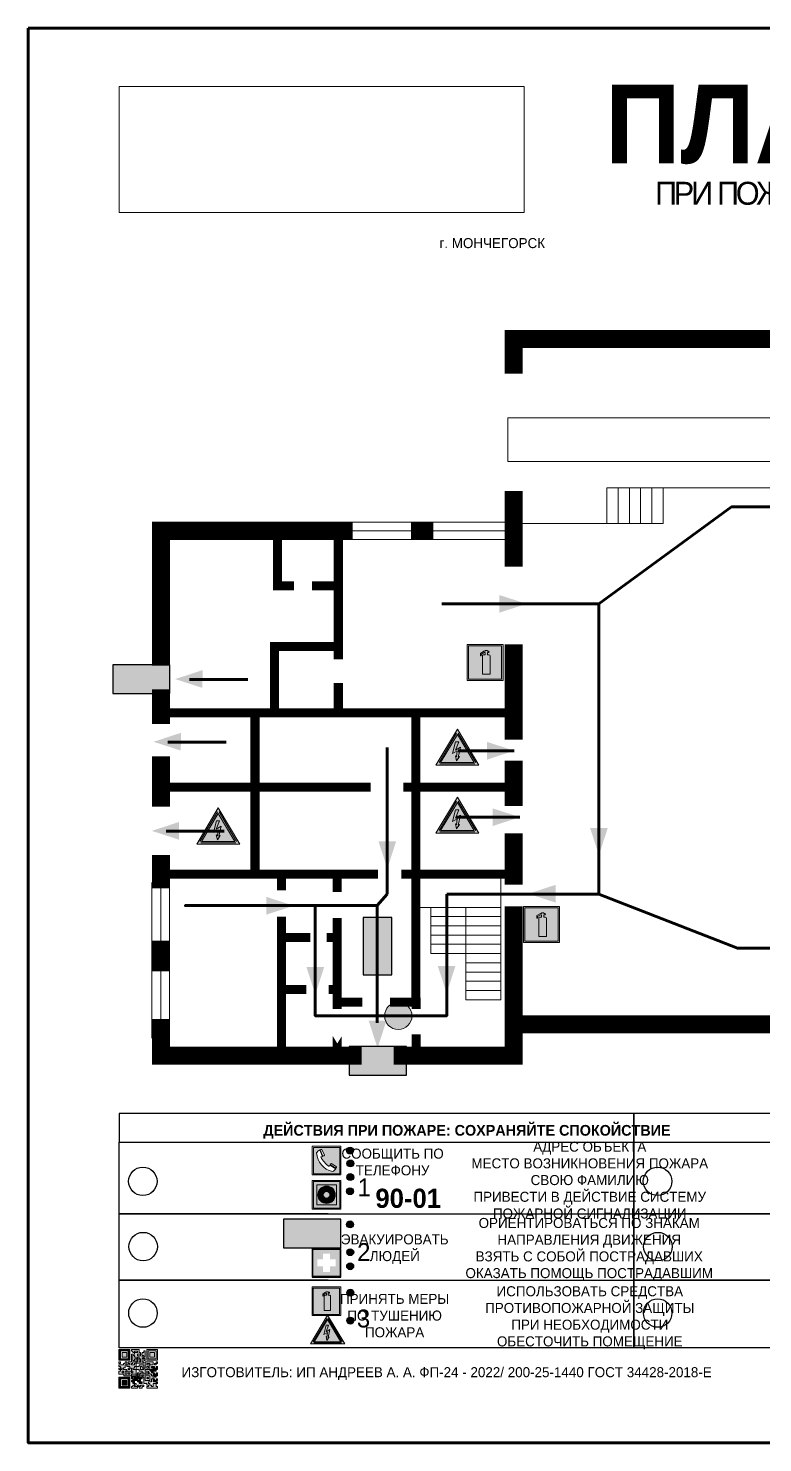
# Model space of a CAD drawing. Header units: millimetres. Extents: x 13810 to 67229, y 12374 to 21950.
# Drawn here: x 34308.4 to 34513.5, y 20273 to 20668 of the extents above; entities that cross this region are included whole.
import ezdxf

# ---------------------------------------------------------------- set-up
doc = ezdxf.new("R2010")
doc.units = ezdxf.units.MM
doc.layers.add('План_Штампы', color=7, linetype='Continuous')
doc.styles.add('обычный', font='arial.ttf')
picture_1 = doc.add_image_def('image1.jpg', size_in_pixel=(337, 105))

# ---------------------------------------------------------------- blocks, each defined once
blk = doc.blocks.new('A$C3E6D3DDE')
at = {"lineweight": 5}
h = blk.add_hatch(color=40, dxfattribs=at)
h.paths.add_polyline_path([(24.1, 1.45), (16.46, -11.35), (31.74, -11.35)])
h.paths.add_polyline_path([(24.09, -0.46), (30.03, -10.41), (18.14, -10.41)], flags=16)
h.paths.add_polyline_path([(24.54, -3.08), (23.41, -6.02), (25.13, -5.01), (24.33, -8.5), (24.82, -8.27), (23.79, -9.86), (23.4, -8.04), (23.8, -8.43), (24.04, -6.29), (22.39, -7.25), (23.44, -3.08)], flags=0)
h = blk.add_hatch(color=256, dxfattribs=at)
h.paths.add_polyline_path([(24.37, 0.03, 0.567511), (23.82, 0.03), (17.59, -10.4, 0.582454), (17.86, -10.88), (30.32, -10.88, 0.582149), (30.6, -10.4)])
h.paths.add_polyline_path([(24.09, -0.46), (18.14, -10.41), (30.03, -10.41)], flags=16)
h.paths.add_polyline_path([(24.54, -3.08), (23.41, -6.02), (25.13, -5.01), (24.33, -8.5), (24.82, -8.27), (23.79, -9.86), (23.4, -8.04), (23.8, -8.43), (24.04, -6.29), (22.39, -7.25), (23.44, -3.08)], flags=0)
h = blk.add_hatch(color=40, dxfattribs=at)
h.paths.add_polyline_path([(24.09, -0.46), (18.14, -10.41), (30.03, -10.41)])
h.paths.add_polyline_path([(24.82, -8.27), (23.79, -9.86), (23.4, -8.04), (23.8, -8.43), (24.04, -6.29), (22.39, -7.25), (23.44, -3.08), (24.54, -3.08), (23.41, -6.02), (25.13, -5.01), (24.33, -8.5)], flags=16)
at = {"color": 40, "lineweight": 5}
for p, q in [((16.46, -11.35), (24.1, 1.45)), ((24.1, 1.45), (31.74, -11.35))]:
    blk.add_line(p, q, dxfattribs=at)
at = {"lineweight": 5}
for p, q in [((17.59, -10.4), (23.82, 0.03)), ((24.37, 0.03), (30.6, -10.4)), ((18.14, -10.41), (24.09, -0.46)), ((23.44, -3.08), (22.39, -7.25)), ((23.41, -6.02), (24.54, -3.08)), ((25.13, -5.01), (23.41, -6.02)), ((24.54, -3.08), (23.44, -3.08)), ((24.09, -0.46), (30.03, -10.41)), ((24.33, -8.5), (25.13, -5.01)), ((22.39, -7.25), (24.04, -6.29)), ((23.8, -8.43), (23.4, -8.04)), ((23.4, -8.04), (23.79, -9.86)), ((23.79, -9.86), (24.82, -8.27)), ((24.04, -6.29), (23.8, -8.43)), ((24.82, -8.27), (24.33, -8.5)), ((17.86, -10.88), (30.32, -10.88)), ((18.14, -10.41), (30.03, -10.41))]:
    blk.add_line(p, q, dxfattribs=at)
at = {"color": 50, "lineweight": 5}
blk.add_line((31.74, -11.35), (16.46, -11.35), dxfattribs=at)
blk = doc.blocks.new('A$C456E1F9C')
at = {"lineweight": 5}
h = blk.add_hatch(color=242, dxfattribs=at)
h.paths.add_polyline_path([(0.51, -1.47), (0.51, -13.26), (12.29, -13.26), (12.29, -1.47)])
h.paths.add_polyline_path([(5.42, -4.95, -0.254479), (4.78, -5.4), (3.52, -2.53, -0.209735), (4.23, -2.4)], flags=16)
h.paths.add_polyline_path([(8.53, -8.6), (10.87, -10.17), (10.54, -10.76), (8.03, -9.13, -0.192251)], flags=16)
h.paths.add_polyline_path([(4.61, -5.49, 0.005518), (3.87, -5.72, 0.128647), (7.49, -10.01, 0.00809), (7.83, -9.33), (10.47, -10.97, -0.16736), (8.99, -12.25, -0.327862), (1.95, -3.95, -0.166952), (3.36, -2.62)], flags=16)
at = {"color": 242, "lineweight": 5}
for p, q in [((0, -13.77), (0, -0.97)), ((12.8, -0.97), (0, -0.97)), ((4.61, -5.49), (3.36, -2.62)), ((3.52, -2.53), (4.78, -5.4)), ((4.23, -2.4), (5.42, -4.95)), ((12.8, -13.77), (12.8, -0.97)), ((7.83, -9.33), (10.47, -10.97)), ((8.03, -9.13), (10.54, -10.76)), ((10.81, -10.12), (8.53, -8.6)), ((10.54, -10.76), (10.8, -10.3)), ((10.8, -10.3), (10.81, -10.12)), ((0, -13.77), (12.8, -13.77))]:
    blk.add_line(p, q, dxfattribs=at)
blk.add_lwpolyline([(0.51, -1.47), (12.29, -1.47), (12.29, -13.26), (0.51, -13.26)], close=True, dxfattribs=at)
for centre, radius, start, end in [((4.59, -5.34), 2.99, 114.28453, 152.19739), ((11.12, -3.31), 9.19, 183.99153, 256.60086), ((4.02, -3.27), 0.891, 76.32839, 123.70924), ((14.98, -39.1), 35.17, 107.14873, 108.41345), ((13.86, -0.94), 11.08, 205.55365, 234.87622), ((4.68, -4.59), 0.824, 276.9621, 334.07228), ((-13.31, 0.8), 23.44, 332.54871, 334.40268), ((8.94, -9.5), 0.989, 114.40924, 157.93883), ((7.87, -9.46), 3, 291.92908, 329.9329)]:
    blk.add_arc(centre, radius, start, end, dxfattribs=at)
blk = doc.blocks.new('A$C54414219')
at = {"true_color": 0xffffff}
h = blk.add_hatch(color=7, dxfattribs=at)
h.paths.add_polyline_path([(2.39, -9.45), (2.39, -18.3), (11.23, -18.3), (11.23, -9.45)], flags=0)
h.paths.add_polyline_path([(10.71, -13.87, -1), (2.92, -13.87, -1)], flags=0)
h.paths.add_polyline_path([(8.3, -13.87, -1), (5.33, -13.87, -1)], flags=0)
h.paths.add_polyline_path([(0.41, -7.47), (0.41, -20.27), (13.21, -20.27), (13.21, -7.47)])
h.paths.add_polyline_path([(0.92, -19.77), (12.71, -19.77), (12.71, -7.98), (0.92, -7.98)], flags=16)
h.paths.add_polyline_path([(11.23, -9.45), (11.23, -18.3), (2.39, -18.3), (2.39, -9.45)], flags=0)
at = {"lineweight": 5}
h = blk.add_hatch(color=242, dxfattribs=at)
h.paths.add_polyline_path([(12.71, -7.98), (0.92, -7.98), (0.92, -19.77), (12.71, -19.77)])
h.paths.add_polyline_path([(11.23, -18.3), (2.39, -18.3), (2.39, -9.45), (11.23, -9.45)], flags=16)
h.paths.add_polyline_path([(10.71, -13.87, -1), (2.92, -13.87, -1)], flags=0)
h.paths.add_polyline_path([(8.3, -13.87, -1), (5.33, -13.87, -1)], flags=0)
at = {"true_color": 0xffffff}
h = blk.add_hatch(color=7, dxfattribs=at)
h.paths.add_polyline_path([(2.39, -9.45), (2.39, -18.3), (11.23, -18.3), (11.23, -9.45)])
h.paths.add_polyline_path([(10.71, -13.87, -1), (2.92, -13.87, -1)], flags=16)
h.paths.add_polyline_path([(8.3, -13.87, -1), (5.33, -13.87, -1)], flags=0)
at = {"lineweight": 5}
h = blk.add_hatch(color=242, dxfattribs=at)
h.paths.add_polyline_path([(2.92, -13.87, 1), (10.71, -13.87, 1)])
h.paths.add_polyline_path([(8.3, -13.87, -1), (5.33, -13.87, -1)], flags=16)
at = {"color": 242, "lineweight": 5}
for p, q in [((0.41, -20.27), (0.41, -7.47)), ((0.41, -7.47), (13.21, -7.47)), ((0.41, -7.47), (13.21, -7.47)), ((13.21, -20.27), (13.21, -7.47)), ((0.41, -20.27), (13.21, -20.27))]:
    blk.add_line(p, q, dxfattribs=at)
for points in [[(0.92, -7.98), (12.71, -7.98), (12.71, -19.77), (0.92, -19.77)], [(2.39, -9.45), (11.23, -9.45), (11.23, -18.3), (2.39, -18.3)]]:
    blk.add_lwpolyline(points, close=True, dxfattribs=at)
for radius in [3.89, 1.49]:
    blk.add_circle((6.81, -13.87), radius, dxfattribs=at)
blk = doc.blocks.new('A$C32E8229D')
at = {"true_color": 0xffffff}
blk.add_hatch(color=7, dxfattribs=at).paths.add_polyline_path([(0, 0), (0, -8), (16, -8), (16, 0)])
h = blk.add_hatch(color=126)
h.paths.add_polyline_path([(0.2, -0.2), (15.8, -0.2), (15.8, -7.8), (0.2, -7.8)])
h.paths.add_polyline_path([(13.49, -2.05), (12.08, -2.05), (11.37, -2.63, 0.162397), (11.29, -2.84), (11.29, -3.63), (10.35, -3.63), (10.35, -4.05), (11.68, -4.05), (11.68, -3.48), (12.26, -4.28), (11.29, -5.1), (11.29, -6.78), (11.85, -6.78), (11.85, -5.44), (12.8, -4.64), (12.8, -5.94), (14.46, -5.94), (14.46, -5.39), (13.45, -5.39), (13.45, -3.97), (12.46, -2.59), (13.15, -2.59), (13.69, -3.34), (14.18, -3)], flags=16)
h.paths.add_polyline_path([(10.74, -1.82, 1), (11.8, -1.82, 1)], flags=16)
h.paths.add_polyline_path([(9.39, -3.59), (5.99, -3.59), (6.56, -3.03), (5.91, -3.03), (5.1, -3.83), (5.91, -4.64), (6.56, -4.64), (5.99, -4.09), (9.39, -4.09)], flags=16)
h.paths.add_polyline_path([(4.29, -1.08), (1.72, -1.08), (1.72, -6.6), (4.29, -6.6)], flags=16)
at = {"color": 126}
blk.add_lwpolyline([(16, -8), (0, -8), (0, 0), (16, 0)], close=True, dxfattribs=at)
blk = doc.blocks.new('A$C18900ED3')
h = blk.add_hatch(color=126)
h.paths.add_polyline_path([(-0.18, -0.18), (-7.02, -0.18), (-7.02, -7.02), (-0.18, -7.02)])
h.paths.add_polyline_path([(-5.89, -4.46), (-5.89, -2.77), (-4.46, -2.77), (-4.46, -1.31), (-2.77, -1.31), (-2.77, -2.77), (-1.33, -2.77), (-1.33, -4.46), (-2.77, -4.46), (-2.77, -5.89), (-4.46, -5.89), (-4.46, -4.46)], flags=16)
at = {"color": 126}
for p, q in [((-7.2, 0), (-7.2, -7.2)), ((0, 0), (-7.2, 0)), ((0, -7.2), (0, 0)), ((-7.02, -7.02), (-7.02, -0.18)), ((-7.02, -0.18), (-0.18, -0.18)), ((-0.18, -0.18), (-0.18, -7.02)), ((-0.18, -7.02), (-7.02, -7.02)), ((-7.2, -7.2), (0, -7.2))]:
    blk.add_line(p, q, dxfattribs=at)
blk = doc.blocks.new('A$C3AD82952')
at = {"true_color": 0xf5f5ff}
h = blk.add_hatch(color=7, dxfattribs=at)
h.dxf.hatch_style = 1
h.paths.add_polyline_path([(8.21, 8.73, 0.414214), (7.89, 9.05), (7.22, 9.05), (7.22, 9.92), (7.59, 9.92, 1), (7.57, 10.36), (7.22, 10.36), (7.22, 10.6), (6.43, 10.6), (6.43, 10.36), (6.01, 10.36), (4.74, 9.59), (4.74, 8.69), (4.98, 8.73), (4.98, 9.26), (6.12, 9.91), (6.43, 9.91), (6.43, 9.05), (5.76, 9.05, 0.414214), (5.44, 8.73), (5.44, 2.2), (8.21, 2.2)], flags=0)
h.paths.add_polyline_path([(12.8, 12.8), (0, 12.8), (0, 0), (12.8, 0)])
h.paths.add_polyline_path([(0.51, 12.29), (12.29, 12.29), (12.29, 0.51), (0.51, 0.51)], flags=16)
h.paths.add_polyline_path([(4.74, 9.59), (6.01, 10.36), (6.43, 10.36), (6.43, 10.6), (7.22, 10.6), (7.22, 10.36), (7.59, 10.36, -0.94586), (7.59, 9.92), (7.22, 9.92), (7.22, 9.05), (7.89, 9.05, -0.414214), (8.21, 8.73), (8.21, 2.2), (5.44, 2.2), (5.44, 8.73, -0.414214), (5.76, 9.05), (6.43, 9.05), (6.43, 9.91), (6.12, 9.91), (4.98, 9.26), (4.98, 8.73), (4.74, 8.69)], flags=0)
h = blk.add_hatch(color=242)
h.dxf.hatch_style = 1
h.paths.add_polyline_path([(12.29, 12.29), (0.51, 12.29), (0.51, 0.51), (12.29, 0.51)])
h.paths.add_polyline_path([(4.74, 8.69), (4.74, 9.59), (6.01, 10.36), (6.43, 10.36), (6.43, 10.6), (7.22, 10.6), (7.22, 10.36), (7.59, 10.36, -0.94586), (7.59, 9.92), (7.22, 9.92), (7.22, 9.05), (7.89, 9.05, -0.414214), (8.21, 8.73), (8.21, 2.2), (5.44, 2.2), (5.44, 8.73, -0.414214), (5.76, 9.05), (6.43, 9.05), (6.43, 9.91), (6.12, 9.91), (4.98, 9.26), (4.98, 8.73)], flags=16)
h = blk.add_hatch(color=7, dxfattribs=at)
h.dxf.hatch_style = 1
h.paths.add_polyline_path([(8.21, 8.73, 0.414214), (7.89, 9.05), (7.22, 9.05), (7.22, 9.92), (7.59, 9.92, 1), (7.57, 10.36), (7.22, 10.36), (7.22, 10.6), (6.43, 10.6), (6.43, 10.36), (6.01, 10.36), (4.74, 9.59), (4.74, 8.69), (4.98, 8.73), (4.98, 9.26), (6.12, 9.91), (6.43, 9.91), (6.43, 9.05), (5.76, 9.05, 0.414214), (5.44, 8.73), (5.44, 2.2), (8.21, 2.2)])
at = {"color": 242, "lineweight": 5}
for p, q in [((0, 0), (0, 12.8)), ((0, 12.8), (12.8, 12.8)), ((6.01, 10.36), (4.74, 9.59)), ((6.01, 10.36), (6.43, 10.36)), ((7.22, 10.6), (6.43, 10.6)), ((6.43, 10.6), (6.43, 10.36)), ((7.22, 10.36), (7.22, 10.6)), ((7.59, 10.36), (7.22, 10.36)), ((12.8, 0), (12.8, 12.8)), ((4.74, 9.59), (4.74, 8.69)), ((4.74, 8.69), (4.98, 8.73)), ((4.98, 9.26), (6.12, 9.91)), ((4.98, 8.73), (4.98, 9.26)), ((5.44, 2.2), (5.44, 8.73)), ((5.76, 9.05), (6.43, 9.05)), ((6.12, 9.91), (6.43, 9.91)), ((6.43, 9.91), (6.43, 9.05)), ((7.22, 9.05), (7.22, 9.92)), ((7.59, 9.92), (7.22, 9.92)), ((7.89, 9.05), (7.22, 9.05)), ((8.21, 2.2), (8.21, 8.73)), ((0, 0), (12.8, 0)), ((5.44, 2.2), (8.21, 2.2))]:
    blk.add_line(p, q, dxfattribs=at)
blk.add_lwpolyline([(0.51, 12.29), (12.29, 12.29), (12.29, 0.51), (0.51, 0.51)], close=True, dxfattribs=at)
for centre, radius, start, end in [((7.58, 10.14), 0.223, 273.1875, 86.8125), ((5.76, 8.73), 0.32, 90, 180), ((7.89, 8.73), 0.32, 0, 90)]:
    blk.add_arc(centre, radius, start, end, dxfattribs=at)
blk = doc.blocks.new('QR')
at = {"lineweight": 0}
h = blk.add_hatch(color=256, dxfattribs=at)
h.dxf.hatch_style = 1
h.paths.add_polyline_path([(9241.16, 2687.38), (9242.01, 2687.38), (9242.01, 2687.83), (9241.59, 2687.83), (9241.59, 2688.68), (9239.45, 2688.68), (9239.45, 2688.25), (9239.86, 2688.25), (9239.86, 2687.83), (9240.29, 2687.83), (9240.29, 2688.25), (9241.16, 2688.25), (9241.16, 2687.83), (9240.29, 2687.83), (9240.29, 2687.38), (9239.45, 2687.38), (9239.45, 2685.22), (9238.57, 2685.22), (9238.57, 2684.8), (9239.02, 2684.8), (9239.02, 2684.37), (9238.13, 2684.37), (9238.13, 2683.92), (9239.02, 2683.92), (9239.02, 2683.5), (9239.44, 2683.5), (9239.44, 2682.64), (9239.87, 2682.64), (9239.87, 2682.18), (9239.44, 2682.18), (9239.44, 2682.64), (9238.13, 2682.64), (9238.13, 2681.76), (9237.71, 2681.76), (9237.71, 2682.64), (9238.13, 2682.64), (9238.13, 2683.07), (9237.27, 2683.07), (9237.27, 2683.51), (9237.71, 2683.51), (9237.71, 2684.37), (9238.13, 2684.37), (9238.13, 2685.22), (9237.71, 2685.22), (9237.71, 2684.8), (9237.28, 2684.8), (9237.28, 2684.38), (9235.98, 2684.38), (9235.98, 2683.92), (9236.4, 2683.92), (9236.4, 2683.49), (9236.84, 2683.49), (9236.84, 2683.07), (9236.4, 2683.07), (9236.4, 2682.64), (9235.98, 2682.64), (9235.98, 2681.76), (9237.29, 2681.76), (9237.29, 2681.33), (9239.43, 2681.33), (9239.43, 2681.76), (9240.74, 2681.76), (9240.74, 2683.05), (9239.87, 2683.05), (9239.87, 2683.5), (9240.29, 2683.5), (9240.29, 2683.91), (9240.74, 2683.91), (9240.74, 2684.81), (9240.29, 2684.81), (9240.29, 2684.79), (9240.29, 2684.37), (9239.45, 2684.37), (9239.45, 2684.8), (9239.87, 2684.8), (9239.87, 2685.21), (9240.74, 2685.21), (9240.74, 2686.1), (9240.29, 2686.1), (9240.29, 2685.64), (9239.86, 2685.64), (9239.86, 2686.95), (9240.29, 2686.95), (9240.29, 2686.52), (9240.74, 2686.52), (9240.74, 2686.1), (9241.16, 2686.1), (9241.16, 2686.53), (9241.59, 2686.53), (9241.59, 2686.1), (9242.02, 2686.1), (9242.02, 2685.21), (9241.59, 2685.21), (9241.59, 2686.1), (9241.16, 2686.1), (9241.16, 2685.21), (9240.74, 2685.21), (9240.74, 2684.81), (9242.89, 2684.81), (9242.89, 2685.22), (9242.47, 2685.22), (9242.47, 2686.11), (9242.89, 2686.11), (9242.89, 2686.52), (9242.46, 2686.52), (9242.46, 2686.95), (9242.89, 2686.95), (9242.89, 2686.52), (9243.32, 2686.52), (9243.32, 2688.26), (9242.9, 2688.26), (9242.9, 2687.83), (9242.47, 2687.83), (9242.47, 2687.38), (9242.01, 2687.38), (9242.01, 2686.94), (9241.16, 2686.94)])
h.paths.add_polyline_path([(9239.02, 2682.18), (9239.02, 2681.76), (9238.54, 2681.76), (9238.54, 2682.18)], flags=16)
h.paths.add_polyline_path([(9237.27, 2682.65), (9237.27, 2682.19), (9236.83, 2682.19), (9236.83, 2682.65)], flags=16)
h = blk.add_hatch(color=256, dxfattribs=at)
h.dxf.hatch_style = 1
h.paths.add_polyline_path([(9238.15, 2687.83), (9236.83, 2687.83), (9236.83, 2686.52), (9238.15, 2686.52)], flags=0)
h.paths.add_polyline_path([(9239.01, 2685.65), (9239.01, 2688.68), (9235.98, 2688.68), (9235.98, 2685.65)])
h.paths.add_polyline_path([(9236.41, 2686.1), (9236.41, 2688.26), (9238.56, 2688.26), (9238.56, 2686.1)], flags=16)
h.paths.add_polyline_path([(9236.83, 2686.52), (9236.83, 2687.83), (9238.15, 2687.83), (9238.15, 2686.52)], flags=0)
h = blk.add_hatch(color=256, dxfattribs=at)
h.dxf.hatch_style = 1
h.paths.add_polyline_path([(9243.32, 2686.11), (9242.89, 2686.11), (9242.89, 2685.64), (9243.32, 2685.64)])
h.paths.add_polyline_path([(9239.02, 2683.07), (9239.02, 2683.5), (9238.56, 2683.5), (9238.56, 2683.07)])
h.paths.add_polyline_path([(9236.4, 2684.8), (9236.4, 2685.22), (9235.98, 2685.22), (9235.98, 2684.8)])
h.paths.add_polyline_path([(9236.4, 2683.07), (9236.4, 2683.49), (9235.98, 2683.49), (9235.98, 2683.07)])
h = blk.add_hatch(color=256, dxfattribs=at)
h.dxf.hatch_style = 1
h.paths.add_polyline_path([(9238.15, 2686.52), (9238.15, 2687.83), (9236.83, 2687.83), (9236.83, 2686.52)])
h.paths.add_polyline_path([(9245.91, 2686.52), (9245.91, 2687.83), (9244.59, 2687.83), (9244.59, 2686.52)], flags=0)
h.paths.add_polyline_path([(9246.77, 2685.65), (9246.77, 2688.68), (9243.74, 2688.68), (9243.74, 2685.65)])
h.paths.add_polyline_path([(9244.17, 2686.1), (9244.17, 2688.26), (9246.32, 2688.26), (9246.32, 2686.1)], flags=16)
h.paths.add_polyline_path([(9244.59, 2686.52), (9244.59, 2687.83), (9245.91, 2687.83), (9245.91, 2686.52)], flags=0)
h = blk.add_hatch(color=256, dxfattribs=at)
h.dxf.hatch_style = 1
h.paths.add_polyline_path([(9240.75, 2681.76), (9240.75, 2681.35), (9241.17, 2681.35), (9241.17, 2681.76)])
h.paths.add_polyline_path([(9241.6, 2682.18), (9241.17, 2682.18), (9241.17, 2681.76), (9241.6, 2681.76)])
h.paths.add_polyline_path([(9242.47, 2681.34), (9242.47, 2682.19), (9242.02, 2682.19), (9242.02, 2681.76), (9241.6, 2681.76), (9241.6, 2681.34)])
h.paths.add_polyline_path([(9239.87, 2678.3), (9239.44, 2678.3), (9239.44, 2677.89), (9241.17, 2677.89), (9241.17, 2678.3), (9240.28, 2678.3), (9240.28, 2678.73), (9239.87, 2678.73)])
h.paths.add_polyline_path([(9240.75, 2678.73), (9240.75, 2679.19), (9240.28, 2679.19), (9240.28, 2678.73)])
h.paths.add_polyline_path([(9241.6, 2678.73), (9241.17, 2678.73), (9241.17, 2678.3), (9241.6, 2678.3)])
h.paths.add_polyline_path([(9242.02, 2678.3), (9241.6, 2678.3), (9241.6, 2677.89), (9242.48, 2677.89), (9242.48, 2678.31), (9242.9, 2678.31), (9242.9, 2678.73), (9242.02, 2678.73)])
h.paths.add_polyline_path([(9246.36, 2684.37), (9246.36, 2684.79), (9245.93, 2684.79), (9245.93, 2684.37)])
h.paths.add_polyline_path([(9246.78, 2685.2), (9246.36, 2685.2), (9246.36, 2684.79), (9246.78, 2684.79)])
h.paths.add_polyline_path([(9245.91, 2687.83), (9244.59, 2687.83), (9244.59, 2686.52), (9245.91, 2686.52)])
h = blk.add_hatch(color=256, dxfattribs=at)
h.dxf.hatch_style = 1
h.paths.add_polyline_path([(9243.32, 2682.64), (9243.32, 2683.07), (9244.62, 2683.07), (9244.62, 2684.37), (9243.74, 2684.37), (9243.74, 2684.8), (9244.62, 2684.8), (9244.62, 2684.37), (9245.48, 2684.37), (9245.48, 2685.22), (9243.32, 2685.22), (9243.32, 2683.5), (9242.89, 2683.5), (9242.89, 2683.06), (9242.01, 2683.06), (9242.01, 2683.91), (9242.47, 2683.91), (9242.47, 2683.5), (9242.89, 2683.5), (9242.89, 2684.38), (9241.59, 2684.38), (9241.59, 2683.91), (9240.74, 2683.91), (9240.74, 2683.05), (9241.59, 2683.05), (9241.59, 2682.64), (9242.47, 2682.64), (9242.47, 2682.19), (9242.91, 2682.19), (9242.91, 2681.34), (9242.48, 2681.34), (9242.48, 2680.91), (9242.91, 2680.91), (9242.91, 2679.17), (9243.75, 2679.17), (9243.75, 2678.73), (9244.2, 2678.73), (9244.2, 2678.3), (9243.75, 2678.3), (9243.75, 2677.88), (9246.78, 2677.88), (9246.78, 2678.3), (9246.35, 2678.3), (9246.35, 2679.19), (9245.48, 2679.19), (9245.48, 2678.31), (9245.05, 2678.31), (9245.05, 2678.73), (9244.62, 2678.73), (9244.62, 2679.19), (9244.2, 2679.19), (9244.2, 2679.61), (9245.05, 2679.61), (9245.05, 2680.46), (9245.48, 2680.46), (9245.48, 2681.34), (9245.04, 2681.34), (9245.04, 2681.76), (9244.63, 2681.76), (9244.63, 2682.19), (9244.21, 2682.19), (9244.21, 2681.76), (9243.32, 2681.76), (9243.32, 2682.19), (9244.21, 2682.19), (9244.21, 2682.64)])
h.paths.add_polyline_path([(9243.75, 2683.49), (9243.75, 2683.92), (9244.21, 2683.92), (9244.21, 2683.49)], flags=16)
h.paths.add_polyline_path([(9243.32, 2681.34), (9244.63, 2681.34), (9244.63, 2680.04), (9243.32, 2680.04)], flags=16)
h.paths.add_polyline_path([(9243.76, 2680.89), (9244.18, 2680.89), (9244.18, 2680.48), (9243.76, 2680.48)], flags=0)
h = blk.add_hatch(color=256, dxfattribs=at)
h.dxf.hatch_style = 1
h.paths.add_polyline_path([(9246.36, 2683.07), (9246.78, 2683.07), (9246.78, 2683.92), (9246.36, 2683.92), (9246.36, 2683.49), (9245.92, 2683.49), (9245.92, 2683.92), (9245.06, 2683.92), (9245.06, 2683.49), (9245.48, 2683.49), (9245.48, 2683.07), (9244.62, 2683.07), (9244.62, 2682.65), (9245.05, 2682.65), (9245.05, 2682.18), (9245.48, 2682.18), (9245.48, 2682.65), (9246.36, 2682.65)])
h.paths.add_polyline_path([(9246.78, 2682.18), (9246.36, 2682.18), (9246.36, 2681.75), (9245.92, 2681.75), (9245.92, 2682.18), (9245.48, 2682.18), (9245.48, 2681.34), (9245.48, 2681.34), (9245.94, 2681.34), (9245.94, 2680.91), (9246.36, 2680.91), (9246.36, 2681.34), (9246.78, 2681.34)])
h = blk.add_hatch(color=256, dxfattribs=at)
h.dxf.hatch_style = 1
h.paths.add_polyline_path([(9235.98, 2680.9), (9235.98, 2677.86), (9239.02, 2677.86), (9239.02, 2680.9)])
h.paths.add_polyline_path([(9238.57, 2680.48), (9238.57, 2678.32), (9236.41, 2678.32), (9236.41, 2680.48)], flags=16)
h.paths.add_polyline_path([(9238.15, 2680.05), (9238.15, 2678.74), (9236.83, 2678.74), (9236.83, 2680.05)], flags=0)
h = blk.add_hatch(color=256, dxfattribs=at)
h.dxf.hatch_style = 1
h.paths.add_polyline_path([(9238.15, 2680.05), (9236.83, 2680.05), (9236.83, 2678.74), (9238.15, 2678.74)])
h = blk.add_hatch(color=256, dxfattribs=at)
h.dxf.hatch_style = 1
h.paths.add_polyline_path([(9242.02, 2680.46), (9242.48, 2680.46), (9242.48, 2680.91), (9241.58, 2680.91), (9241.58, 2681.35), (9241.17, 2681.35), (9241.17, 2680.91), (9240.75, 2680.91), (9240.75, 2681.33), (9239.43, 2681.33), (9239.43, 2680.46), (9239.86, 2680.46), (9239.86, 2680.92), (9240.3, 2680.92), (9240.3, 2680.46), (9239.86, 2680.46), (9239.86, 2680.04), (9239.44, 2680.04), (9239.44, 2679.62), (9239.86, 2679.62), (9239.86, 2679.19), (9240.29, 2679.19), (9240.29, 2680.03), (9241.18, 2680.03), (9241.18, 2680.47), (9241.6, 2680.47), (9241.6, 2680.03), (9241.18, 2680.03), (9241.18, 2679.61), (9241.6, 2679.61), (9241.6, 2679.19), (9242.47, 2679.19), (9242.47, 2679.6), (9242.02, 2679.6)])
h = blk.add_hatch(color=256, dxfattribs=at)
h.dxf.hatch_style = 1
h.paths.add_polyline_path([(9244.18, 2680.48), (9244.18, 2680.89), (9243.76, 2680.89), (9243.76, 2680.48)])
h = blk.add_hatch(color=256, dxfattribs=at)
h.dxf.hatch_style = 1
h.paths.add_polyline_path([(9245.93, 2680.04), (9245.93, 2680.46), (9245.48, 2680.46), (9245.48, 2679.62), (9246.35, 2679.62), (9246.35, 2680.04)])
h.paths.add_polyline_path([(9246.78, 2680.04), (9246.78, 2680.46), (9246.35, 2680.46), (9246.35, 2680.04)])
h.paths.add_polyline_path([(9246.78, 2679.18), (9246.78, 2679.62), (9246.35, 2679.62), (9246.35, 2679.18)])
for points in [[(9237.71, 2685.22), (9238.13, 2685.22), (9238.13, 2684.37), (9237.71, 2684.37), (9237.71, 2683.51), (9237.27, 2683.51), (9237.27, 2683.07), (9238.13, 2683.07), (9238.13, 2682.64), (9237.71, 2682.64), (9237.71, 2681.76), (9238.13, 2681.76), (9238.13, 2682.64), (9239.44, 2682.64), (9239.44, 2683.5), (9239.02, 2683.5), (9239.02, 2683.07), (9238.56, 2683.07), (9238.56, 2683.5), (9239.02, 2683.5), (9239.02, 2683.92), (9238.13, 2683.92), (9238.13, 2684.37), (9239.02, 2684.37), (9239.02, 2684.8), (9238.57, 2684.8), (9238.57, 2685.22), (9239.45, 2685.22), (9239.45, 2687.38), (9240.29, 2687.38), (9240.29, 2687.83), (9239.86, 2687.83), (9239.86, 2688.25), (9239.45, 2688.25), (9239.45, 2688.68), (9241.59, 2688.68), (9241.59, 2687.83), (9242.01, 2687.83), (9242.01, 2687.38), (9242.47, 2687.38), (9242.47, 2687.83), (9242.9, 2687.83), (9242.9, 2688.26), (9243.32, 2688.26), (9243.32, 2686.52), (9242.89, 2686.52), (9242.89, 2686.11), (9243.32, 2686.11), (9243.32, 2685.64), (9242.89, 2685.64), (9242.89, 2686.11), (9242.47, 2686.11), (9242.47, 2685.22), (9242.89, 2685.22), (9242.89, 2684.81), (9240.74, 2684.81), (9240.74, 2683.91), (9241.59, 2683.91), (9241.59, 2684.38), (9242.89, 2684.38), (9242.89, 2683.5), (9242.47, 2683.5), (9242.47, 2683.91), (9242.01, 2683.91), (9242.01, 2683.06), (9242.89, 2683.06), (9242.89, 2683.5), (9243.32, 2683.5), (9243.32, 2685.22), (9245.48, 2685.22), (9245.48, 2684.37), (9244.62, 2684.37), (9244.62, 2683.07), (9245.48, 2683.07), (9245.48, 2683.49), (9245.06, 2683.49), (9245.06, 2683.92), (9245.92, 2683.92), (9245.92, 2683.49), (9246.36, 2683.49), (9246.36, 2683.92), (9246.78, 2683.92), (9246.78, 2683.07), (9246.36, 2683.07), (9246.36, 2682.65), (9245.48, 2682.65), (9245.48, 2682.18), (9245.92, 2682.18), (9245.92, 2681.75), (9246.36, 2681.75), (9246.36, 2682.18), (9246.78, 2682.18), (9246.78, 2681.34), (9246.36, 2681.34), (9246.36, 2680.91), (9245.94, 2680.91), (9245.94, 2681.34), (9245.48, 2681.34), (9245.48, 2680.46), (9245.93, 2680.46), (9245.93, 2680.04), (9246.35, 2680.04), (9246.35, 2680.46), (9246.78, 2680.46), (9246.78, 2680.04), (9246.78, 2680.04), (9246.35, 2680.04), (9246.35, 2679.62), (9246.78, 2679.62), (9246.78, 2679.18), (9246.35, 2679.18), (9246.35, 2678.3), (9246.78, 2678.3), (9246.78, 2677.88), (9243.75, 2677.88), (9243.75, 2678.3), (9244.2, 2678.3), (9244.2, 2678.73), (9243.75, 2678.73), (9243.75, 2679.17), (9242.91, 2679.17), (9242.91, 2680.91), (9242.48, 2680.91), (9242.48, 2680.46), (9242.02, 2680.46), (9242.02, 2679.6), (9242.47, 2679.6), (9242.47, 2679.19), (9241.6, 2679.19), (9241.6, 2679.61), (9241.18, 2679.61), (9241.18, 2680.03), (9240.29, 2680.03), (9240.29, 2679.19), (9240.75, 2679.19), (9240.75, 2678.73), (9240.28, 2678.73), (9240.28, 2678.3), (9241.17, 2678.3), (9241.17, 2678.73), (9241.6, 2678.73), (9241.6, 2678.3), (9242.02, 2678.3), (9242.02, 2678.73), (9242.9, 2678.73), (9242.9, 2678.31), (9242.48, 2678.31), (9242.48, 2677.89), (9241.6, 2677.89), (9241.6, 2678.3), (9241.17, 2678.3), (9241.17, 2677.89), (9239.44, 2677.89), (9239.44, 2678.3), (9239.87, 2678.3), (9239.87, 2678.73), (9240.28, 2678.73), (9240.28, 2679.19), (9240.29, 2679.19), (9239.86, 2679.19), (9239.86, 2679.62), (9239.44, 2679.62), (9239.44, 2680.04), (9239.86, 2680.04), (9239.86, 2680.46), (9239.43, 2680.46), (9239.43, 2681.33), (9237.29, 2681.33), (9237.29, 2681.76), (9235.98, 2681.76), (9235.98, 2682.64), (9236.4, 2682.64), (9236.4, 2683.07), (9235.98, 2683.07), (9235.98, 2683.49), (9236.4, 2683.49), (9236.4, 2683.92), (9235.98, 2683.92), (9235.98, 2684.38), (9237.28, 2684.38), (9237.28, 2684.8), (9237.71, 2684.8), (9237.71, 2685.22), (9237.92, 2685.22)], [(9240.74, 2686.1), (9240.74, 2686.52), (9240.29, 2686.52), (9240.29, 2686.95), (9239.86, 2686.95), (9239.86, 2685.64), (9240.29, 2685.64), (9240.29, 2686.1), (9240.74, 2686.1), (9240.74, 2686.52)], [(9240.74, 2683.05), (9240.74, 2681.76), (9239.43, 2681.76), (9239.43, 2681.33), (9240.75, 2681.33), (9240.75, 2681.35), (9240.75, 2680.91), (9241.17, 2680.91), (9241.17, 2681.35), (9241.58, 2681.35), (9241.58, 2680.91), (9242.48, 2680.91), (9242.48, 2681.34), (9242.91, 2681.34), (9242.91, 2682.19), (9242.47, 2682.19), (9242.47, 2682.64), (9241.59, 2682.64), (9241.59, 2683.05), (9240.74, 2683.05)], [(9240.74, 2685.21), (9239.87, 2685.21), (9239.87, 2684.8), (9239.45, 2684.8), (9239.45, 2684.37), (9240.29, 2684.37), (9240.29, 2684.79), (9240.29, 2684.81), (9240.74, 2684.81), (9240.74, 2685.21), (9239.87, 2685.21)], [(9240.74, 2683.91), (9240.29, 2683.91), (9240.29, 2683.5), (9239.87, 2683.5), (9239.87, 2683.05), (9240.74, 2683.05), (9240.74, 2683.91)], [(9241.6, 2681.76), (9242.02, 2681.76), (9242.02, 2682.19), (9242.47, 2682.19), (9242.47, 2681.34), (9241.6, 2681.34), (9241.6, 2681.76)], [(9244.62, 2683.07), (9243.32, 2683.07), (9243.32, 2682.64), (9244.21, 2682.64), (9244.21, 2682.19), (9243.32, 2682.19), (9243.32, 2681.76), (9244.21, 2681.76), (9244.21, 2682.19), (9244.63, 2682.19), (9244.63, 2681.76), (9245.04, 2681.76), (9245.04, 2681.34), (9245.48, 2681.34)], [(9244.62, 2684.37), (9244.62, 2684.8), (9243.74, 2684.8), (9243.74, 2684.37), (9244.62, 2684.37)], [(9245.48, 2682.18), (9245.05, 2682.18), (9245.05, 2682.65), (9244.62, 2682.65), (9244.62, 2683.07)], [(9245.48, 2682.18), (9245.48, 2681.34)], [(9239.86, 2680.46), (9239.86, 2680.92), (9240.3, 2680.92), (9240.3, 2680.46), (9239.86, 2680.46)], [(9245.48, 2680.46), (9245.05, 2680.46), (9245.05, 2679.61), (9244.2, 2679.61), (9244.2, 2679.19), (9244.62, 2679.19), (9244.62, 2678.73), (9245.05, 2678.73), (9245.05, 2678.31), (9245.48, 2678.31), (9245.48, 2679.19), (9246.35, 2679.19), (9246.35, 2679.07)], [(9246.35, 2679.62), (9245.48, 2679.62), (9245.48, 2680.46)], [(9245.48, 2680.46), (9245.48, 2679.62), (9246.35, 2679.62), (9246.35, 2680.04), (9245.93, 2680.04), (9245.93, 2680.46), (9245.48, 2680.46), (9245.48, 2679.62)], [(9246.35, 2679.62), (9246.35, 2679.18)]]:
    blk.add_lwpolyline(points, dxfattribs=at)
for points in [[(9235.98, 2685.65), (9239.01, 2685.65), (9239.01, 2688.68), (9235.98, 2688.68)], [(9236.41, 2688.26), (9238.56, 2688.26), (9238.56, 2686.1), (9236.41, 2686.1)], [(9236.83, 2687.83), (9238.15, 2687.83), (9238.15, 2686.52), (9236.83, 2686.52)], [(9240.29, 2687.83), (9241.16, 2687.83), (9241.16, 2688.25), (9240.29, 2688.25)], [(9240.29, 2688.25), (9241.16, 2688.25), (9241.16, 2687.83), (9240.29, 2687.83)], [(9241.16, 2686.1), (9240.74, 2686.1), (9240.74, 2685.21), (9241.16, 2685.21)], [(9242.01, 2687.38), (9241.16, 2687.38), (9241.16, 2686.94), (9242.01, 2686.94)], [(9241.16, 2687.38), (9242.01, 2687.38), (9242.01, 2686.94), (9241.16, 2686.94)], [(9241.16, 2686.53), (9241.59, 2686.53), (9241.59, 2686.1), (9241.16, 2686.1)], [(9241.59, 2686.1), (9242.02, 2686.1), (9242.02, 2685.21), (9241.59, 2685.21)], [(9242.89, 2686.52), (9242.46, 2686.52), (9242.46, 2686.95), (9242.89, 2686.95)], [(9243.74, 2685.65), (9246.77, 2685.65), (9246.77, 2688.68), (9243.74, 2688.68)], [(9244.17, 2688.26), (9246.32, 2688.26), (9246.32, 2686.1), (9244.17, 2686.1)], [(9244.59, 2687.83), (9245.91, 2687.83), (9245.91, 2686.52), (9244.59, 2686.52)], [(9235.98, 2684.8), (9236.4, 2684.8), (9236.4, 2685.22), (9235.98, 2685.22)], [(9236.4, 2683.07), (9236.84, 2683.07), (9236.84, 2683.49), (9236.4, 2683.49)], [(9236.83, 2682.19), (9237.27, 2682.19), (9237.27, 2682.65), (9236.83, 2682.65)], [(9238.54, 2682.18), (9239.02, 2682.18), (9239.02, 2681.76), (9238.54, 2681.76)], [(9239.44, 2682.64), (9239.87, 2682.64), (9239.87, 2682.18), (9239.44, 2682.18)], [(9241.17, 2682.18), (9241.6, 2682.18), (9241.6, 2681.76), (9241.17, 2681.76)], [(9243.75, 2683.92), (9244.21, 2683.92), (9244.21, 2683.49), (9243.75, 2683.49)], [(9245.93, 2684.79), (9246.36, 2684.79), (9246.36, 2684.37), (9245.93, 2684.37)], [(9246.36, 2685.2), (9246.78, 2685.2), (9246.78, 2684.79), (9246.36, 2684.79)], [(9235.98, 2677.86), (9239.02, 2677.86), (9239.02, 2680.9), (9235.98, 2680.9)], [(9236.41, 2680.48), (9238.57, 2680.48), (9238.57, 2678.32), (9236.41, 2678.32)], [(9236.83, 2680.05), (9238.15, 2680.05), (9238.15, 2678.74), (9236.83, 2678.74)], [(9240.75, 2681.76), (9241.17, 2681.76), (9241.17, 2681.35), (9240.75, 2681.35)], [(9241.18, 2680.03), (9241.6, 2680.03), (9241.6, 2680.47), (9241.18, 2680.47)], [(9243.32, 2680.04), (9244.63, 2680.04), (9244.63, 2681.34), (9243.32, 2681.34)], [(9243.76, 2680.89), (9244.18, 2680.89), (9244.18, 2680.48), (9243.76, 2680.48)]]:
    blk.add_lwpolyline(points, close=True, dxfattribs=at)
blk = doc.blocks.new('A$C7B8C2D5B')
at = {"lineweight": 0}
h = blk.add_hatch(color=5, dxfattribs=at)
h.dxf.hatch_style = 1
h.paths.add_polyline_path([(1.4, -3.02, 1), (-2.11, -3.02, 1)])
at = {"color": 5, "lineweight": 0}
blk.add_circle((-0.36, -3.02), 1.75, dxfattribs=at)
blk = doc.blocks.new('A$C7B4425F7')
at = {"true_color": 0xffffff}
blk.add_hatch(color=7, dxfattribs=at).paths.add_polyline_path([(0, 0), (-16, 0), (-16, -8), (0, -8)])
h = blk.add_hatch(color=126)
h.paths.add_polyline_path([(-0.2, -0.2), (-15.8, -0.2), (-15.8, -7.8), (-0.2, -7.8)])
h.paths.add_polyline_path([(-11.76, -2.03), (-11.76, -3.66), (-11.17, -3.66, -0.568275), (-11.17, -6.18), (-12.58, -6.18), (-12.58, -2.03)], flags=16)
h.paths.add_polyline_path([(-13.33, -4.12, -0.495768), (-13.59, -6.18), (-15.03, -6.18), (-15.03, -2.03), (-13.59, -2.03, -0.487973)], flags=16)
h.paths.add_polyline_path([(-10.25, -2.03), (-9.48, -2.03), (-9.48, -6.18), (-10.25, -6.18)], flags=16)
h.paths.add_polyline_path([(-13.84, -3.69), (-14.24, -3.69), (-14.24, -3.03), (-13.9, -3.03, -0.692621)], flags=0)
h.paths.add_polyline_path([(-9.15, -2.03), (-8.4, -2.03), (-8.04, -3.07), (-7.68, -2.03), (-6.93, -2.03), (-7.64, -4.1), (-6.93, -6.18), (-7.68, -6.18), (-8.04, -5.14), (-8.4, -6.18), (-9.15, -6.18), (-8.44, -4.1)], flags=16)
h.paths.add_polyline_path([(-11.76, -4.46), (-11.42, -4.46, -0.692621), (-11.36, -5.12), (-11.76, -5.12)], flags=0)
h.paths.add_polyline_path([(-13.9, -5.2), (-14.24, -5.2), (-14.24, -4.55), (-13.84, -4.55, -0.708038)], flags=0)
edge = h.paths.add_edge_path(flags=16)
edge.add_ellipse((-5.51, -4.08), major_axis=(0, 2.05), ratio=0.586184, start_angle=0, end_angle=360)
edge = h.paths.add_edge_path(flags=0)
edge.add_ellipse((-5.51, -4.08), major_axis=(0, 1.14), ratio=0.454828, start_angle=0, end_angle=360)
h.paths.add_polyline_path([(-4.13, -4.96, 0.377264), (-3.48, -4.52, 0.0555), (-3.16, -2.03), (-1.66, -2.03), (-1.66, -4.96), (-0.96, -4.96), (-0.96, -7.01), (-1.75, -7.01), (-1.75, -6.18), (-3.3, -6.18), (-3.3, -7.02), (-4.13, -7.02)], flags=16)
h.paths.add_polyline_path([(-2.73, -2.91), (-2.28, -2.91), (-2.28, -4.96), (-3.05, -4.96, 0.079136)], flags=0)
at = {"color": 126}
blk.add_lwpolyline([(-16, -8), (0, -8), (0, 0), (-16, 0)], close=True, dxfattribs=at)

msp = doc.modelspace()

# ---------------------------------------------------------------- hatches: boundary and pattern name
at = {"lineweight": 0}
h = msp.add_hatch(color=256, dxfattribs=at)
h.dxf.hatch_style = 1
h.paths.add_polyline_path([(34397.29, 20354.57, 1), (34399.23, 20354.57, 1)])
h = msp.add_hatch(color=256, dxfattribs=at)
h.dxf.hatch_style = 1
h.paths.add_polyline_path([(34397.4, 20350.98, 1), (34399.33, 20350.98, 1)])
h = msp.add_hatch(color=256, dxfattribs=at)
h.dxf.hatch_style = 1
h.paths.add_polyline_path([(34397.36, 20347.17, 1), (34399.29, 20347.17, 1)])
h = msp.add_hatch(color=256, dxfattribs=at)
h.dxf.hatch_style = 1
h.paths.add_polyline_path([(34397.28, 20343.24, 1), (34399.21, 20343.24, 1)])
h = msp.add_hatch(color=256, dxfattribs=at)
h.dxf.hatch_style = 1
h.paths.add_polyline_path([(34397.29, 20333.98, 1), (34399.22, 20333.98, 1)])
h = msp.add_hatch(color=256, dxfattribs=at)
h.dxf.hatch_style = 1
h.paths.add_polyline_path([(34397.33, 20326.2, 1), (34399.26, 20326.2, 1)])
h = msp.add_hatch(color=256, dxfattribs=at)
h.dxf.hatch_style = 1
h.paths.add_polyline_path([(34397.32, 20322.29, 1), (34399.25, 20322.29, 1)])
h = msp.add_hatch(color=256, dxfattribs=at)
h.dxf.hatch_style = 1
h.paths.add_polyline_path([(34397.38, 20314.87, 1), (34399.31, 20314.87, 1)])
h = msp.add_hatch(color=256, dxfattribs=at)
h.dxf.hatch_style = 1
h.paths.add_polyline_path([(34397.39, 20307.1, 1), (34399.32, 20307.1, 1)])

# ---------------------------------------------------------------- linework, layer by layer
at = {"color": 2, "lineweight": 100}
msp.add_lwpolyline([(34308.39, 20668), (34908.39, 20668), (34908.39, 20273), (34308.39, 20273)], close=True, dxfattribs=at)
at = {"lineweight": 100, "const_width": 5.04}
for points in [[(34875.39, 20581.19), (34443.93, 20581.19), (34443.93, 20571.52)], [(34443.93, 20517.61), (34443.93, 20538.8)], [(34345.43, 20489.97), (34345.43, 20527.66), (34399.03, 20527.66)], [(34415.31, 20527.66), (34421.55, 20527.66)], [(34443.93, 20469.31), (34443.93, 20495.99)], [(34345.43, 20473.73), (34345.43, 20483.36)], [(34345.43, 20450.62), (34345.43, 20464.66)], [(34443.93, 20450.8), (34443.93, 20463.5)], [(34443.93, 20428.88), (34443.93, 20443.15)], [(34345.43, 20427.79), (34345.43, 20437.14)], [(34443.93, 20389.83), (34443.93, 20422.79)], [(34345.43, 20404.68), (34345.43, 20413.21)], [(34401.54, 20381.12), (34345.43, 20381.12), (34345.43, 20391.37)], [(34695.9, 20389.83), (34443.93, 20389.83), (34443.93, 20381.12), (34410.43, 20381.12)]]:
    msp.add_lwpolyline(points, dxfattribs=at)
at = {"lineweight": 0}
for points in [[(34723.95, 20547), (34442.32, 20547), (34442.32, 20559.23), (34723.95, 20559.23)], [(34473.14, 20529.72), (34470, 20529.72), (34470, 20539.62), (34473.14, 20539.62)], [(34476.28, 20529.72), (34473.14, 20529.72), (34473.14, 20539.62), (34476.28, 20539.62)], [(34479.41, 20529.72), (34476.28, 20529.72), (34476.28, 20539.62), (34479.41, 20539.62)], [(34482.55, 20529.72), (34479.41, 20529.72), (34479.41, 20539.62), (34482.55, 20539.62)], [(34485.69, 20529.72), (34482.55, 20529.72), (34482.55, 20539.62), (34485.69, 20539.62)], [(34440.34, 20422.48), (34416.9, 20422.48), (34416.9, 20431.54), (34440.34, 20431.54)], [(34430.58, 20422.48), (34420.81, 20422.48), (34420.81, 20419.91), (34430.58, 20419.91)], [(34440.34, 20422.48), (34430.58, 20422.48), (34430.58, 20419.91), (34440.34, 20419.91)], [(34430.58, 20419.91), (34420.81, 20419.91), (34420.81, 20417.33), (34430.58, 20417.33)], [(34440.34, 20419.91), (34430.58, 20419.91), (34430.58, 20417.33), (34440.34, 20417.33)], [(34430.58, 20417.33), (34420.81, 20417.33), (34420.81, 20414.75), (34430.58, 20414.75)], [(34430.58, 20414.75), (34420.81, 20414.75), (34420.81, 20412.18), (34430.58, 20412.18)], [(34440.34, 20417.33), (34430.58, 20417.33), (34430.58, 20414.75), (34440.34, 20414.75)], [(34440.34, 20414.75), (34430.58, 20414.75), (34430.58, 20412.18), (34440.34, 20412.18)], [(34430.58, 20412.18), (34420.81, 20412.18), (34420.81, 20409.6), (34430.58, 20409.6)], [(34440.34, 20412.18), (34430.58, 20412.18), (34430.58, 20409.6), (34440.34, 20409.6)], [(34440.34, 20409.6), (34430.58, 20409.6), (34430.58, 20407.02), (34440.34, 20407.02)], [(34440.34, 20407.02), (34430.58, 20407.02), (34430.58, 20404.45), (34440.34, 20404.45)], [(34440.34, 20404.45), (34430.58, 20404.45), (34430.58, 20401.87), (34440.34, 20401.87)], [(34440.34, 20401.87), (34430.58, 20401.87), (34430.58, 20399.29), (34440.34, 20399.29)], [(34440.34, 20399.29), (34430.58, 20399.29), (34430.58, 20396.72), (34440.34, 20396.72)]]:
    msp.add_lwpolyline(points, close=True, dxfattribs=at)
for points in [[(34651.41, 20391.49), (34651.41, 20402.45), (34569.82, 20402.45), (34569.82, 20421.3), (34681.95, 20421.3), (34681.95, 20529.72), (34666.39, 20529.72), (34666.39, 20539.62), (34681.95, 20539.62), (34470, 20539.62)], [(34398.38, 20530.06), (34443.03, 20530.06)], [(34485.69, 20529.72), (34443.58, 20529.72)], [(34398.38, 20525.21), (34443.03, 20525.21)], [(34399.03, 20527.66), (34443.69, 20527.66)], [(34342.9, 20429.48), (34342.9, 20385.93)], [(34345.43, 20427.79), (34345.43, 20384.23)], [(34347.84, 20429.1), (34347.84, 20385.54)]]:
    msp.add_lwpolyline(points, dxfattribs=at)
at = {"color": 126, "lineweight": 100, "true_color": 0x008754}
for points in [[(34704.21, 20534.34), (34504.77, 20534.34), (34467.72, 20507.28)], [(34423.93, 20507.28), (34467.72, 20507.28), (34467.72, 20426.19), (34465.94, 20426.19)], [(34353.41, 20486.16), (34369.67, 20486.16)], [(34347.36, 20468.66), (34363.62, 20468.66)], [(34408.62, 20426.19), (34408.62, 20467.11)], [(34444.11, 20466.25), (34428.41, 20466.25)], [(34445.67, 20447.7), (34427.97, 20447.7)], [(34346.87, 20443.78), (34363.13, 20443.78)], [(34408.62, 20426.19), (34405.82, 20422.98)], [(34405.82, 20392.23), (34425.25, 20392.23), (34425.25, 20426.19)], [(34465.94, 20426.19), (34425.25, 20426.19)], [(34664, 20411.09), (34506.49, 20411.09), (34467.72, 20426.19)], [(34405.82, 20390.27), (34405.82, 20422.98), (34352.24, 20422.98), (34388.55, 20422.98), (34388.55, 20394.54)], [(34388.55, 20394.54), (34388.55, 20392.23), (34405.82, 20392.23)]]:
    msp.add_lwpolyline(points, dxfattribs=at)
at = {"lineweight": 0, "const_width": 2.52}
for points in [[(34394.98, 20527.66), (34394.98, 20491.73)], [(34382.58, 20512.29), (34377.99, 20512.29), (34377.99, 20526.79)], [(34394.98, 20512.29), (34387.66, 20512.29)], [(34377.12, 20476.81), (34377.12, 20495.32), (34394.98, 20495.32)], [(34394.98, 20485.16), (34394.98, 20476.81)], [(34403.98, 20456.03), (34346.19, 20456.03), (34371.71, 20456.03), (34371.71, 20431.78), (34371.71, 20476.81), (34346.19, 20476.81), (34444.52, 20476.81), (34416.63, 20476.81), (34416.63, 20396.1)], [(34444.42, 20456.03), (34413.1, 20456.03)], [(34379.12, 20432.11), (34379.12, 20427.26)], [(34406.07, 20431.78), (34347.33, 20431.78)], [(34394.69, 20426.76), (34394.69, 20430.87)], [(34443.34, 20431.78), (34412.61, 20431.78)], [(34379.12, 20419.92), (34379.12, 20381.71), (34379.12, 20414.07), (34387.16, 20414.07)], [(34394.69, 20394.08), (34394.69, 20419.54)], [(34394.69, 20414.07), (34391.7, 20414.07)], [(34379.12, 20399.54), (34386.07, 20399.54)], [(34394.69, 20399.54), (34392.24, 20399.54)], [(34401.67, 20396.02), (34394.69, 20396.02), (34394.69, 20394.08)], [(34416.71, 20394.08), (34416.71, 20396.02), (34409.39, 20396.02)], [(34416.71, 20381.58), (34416.71, 20387)]]:
    msp.add_lwpolyline(points, dxfattribs=at)
msp.add_lwpolyline([(34394.69, 20386.55), (34394.69, 20382.45)], close=True, dxfattribs=at)
for points in [[(34333.75, 20356.92), (34477.52, 20356.92), (34477.52, 20364.97), (34333.75, 20364.97)], [(34477.52, 20356.92), (34621.28, 20356.92), (34621.28, 20364.97), (34477.52, 20364.97)], [(34333.75, 20356.92), (34477.52, 20356.92), (34477.52, 20299.52), (34333.75, 20299.52)], [(34477.52, 20356.92), (34621.28, 20356.92), (34621.28, 20299.52), (34477.52, 20299.52)]]:
    msp.add_lwpolyline(points, close=True)
for points in [[(34392.17, 20336.93), (34333.75, 20336.93), (34477.52, 20336.93)], [(34535.93, 20336.93), (34477.52, 20336.93), (34621.28, 20336.93)], [(34392.17, 20318.35), (34333.75, 20318.35), (34477.52, 20318.35)], [(34535.93, 20318.35), (34477.52, 20318.35), (34621.28, 20318.35)]]:
    msp.add_lwpolyline(points)
for centre, radius in [((34398.26, 20354.57), 0.966), ((34398.36, 20350.98), 0.966), ((34340.38, 20346), 3.98), ((34398.33, 20347.17), 0.966), ((34484.14, 20346), 3.98), ((34398.24, 20343.24), 0.966), ((34398.26, 20333.98), 0.966), ((34340.47, 20327.77), 3.98), ((34484.24, 20327.77), 3.98), ((34398.3, 20326.2), 0.966), ((34398.29, 20322.29), 0.966), ((34398.35, 20314.87), 0.966), ((34340.41, 20309.2), 3.98), ((34484.17, 20309.2), 3.98), ((34398.35, 20307.1), 0.966)]:
    msp.add_circle(centre, radius)
at = {"layer": 'План_Штампы', "color": 126, "true_color": 0x008754}
for points in [[(34439.93, 20504.78), (34439.94, 20509.73), (34447.55, 20507.28)], [(34357.05, 20488.75), (34357.04, 20483.79), (34349.43, 20486.25)], [(34351, 20471.24), (34350.99, 20466.29), (34343.38, 20468.74)], [(34436.5, 20463.75), (34436.51, 20468.71), (34444.11, 20466.25)], [(34438.05, 20445.2), (34438.06, 20450.16), (34445.67, 20447.7)], [(34350.51, 20446.36), (34350.5, 20441.4), (34342.9, 20443.86)], [(34465.28, 20444.69), (34470.23, 20444.68), (34467.78, 20437.08)], [(34406.18, 20440.97), (34411.14, 20440.96), (34408.68, 20433.36)], [(34455.67, 20428.8), (34455.65, 20423.84), (34448.05, 20426.3)], [(34374.9, 20420.46), (34374.91, 20425.42), (34382.52, 20422.96)], [(34386.07, 20405.82), (34391.02, 20405.81), (34388.57, 20398.2)], [(34422.74, 20406.17), (34427.7, 20406.16), (34425.24, 20398.55)], [(34403.45, 20390.83), (34408.41, 20390.82), (34405.95, 20383.22)]]:
    msp.add_solid(points, dxfattribs=at)

# ---------------------------------------------------------------- block references
for name, p, xscale, yscale, zscale in [('A$C3AD82952', (34430.92, 20485.86), 0.7875000000000001, 0.7875000000000001, 0.7875000000000001), ('A$C3E6D3DDE', (34409.27, 20471.15), 0.7875000000000001, 0.7875000000000001, 0.7875000000000001), ('A$C3E6D3DDE', (34409.27, 20452.17), 0.7875000000000001, 0.7875000000000001, 0.7875000000000001), ('A$C3E6D3DDE', (34342.47, 20449.12), 0.7875000000000001, 0.7875000000000001, 0.7875000000000001), ('A$C3AD82952', (34446.67, 20412.65), 0.7875000000000001, 0.7875000000000001, 0.7875000000000001), ('A$C456E1F9C', (34387.7, 20356.38), 0.625, 0.625, 0.625), ('A$C54414219', (34387.45, 20350.9), 0.625, 0.625, 0.625), ('A$C18900ED3', (34395.7, 20327.25), 1.111111111007631, 1.111111111007631, 1.111111111007631), ('A$C3AD82952', (34387.65, 20308.52), 0.625, 0.625, 0.625), ('A$C3E6D3DDE', (34376.94, 20307.71), 0.625, 0.625, 0.625)]:
    msp.add_blockref(name, p, dxfattribs=dict(xscale=xscale, yscale=yscale, zscale=zscale))
at = {"xscale": -1, "rotation": 270}
msp.add_blockref('A$C32E8229D', (34409.88, 20403.7), dxfattribs=at)
at = {"xscale": 2.177419353276491, "yscale": 2.177419353276491, "zscale": 2.177419353276491, "rotation": 180}
msp.add_blockref('A$C7B8C2D5B', (34410.95, 20385.6), dxfattribs=at)
at = {"xscale": -1}
msp.add_blockref('A$C32E8229D', (34395.7, 20335.4), dxfattribs=at)
at = {"color": 22, "lineweight": 100, "true_color": 0xbb1e10}
msp.add_blockref('QR', (25097.74, 17610.36), dxfattribs=at)
at = {"layer": 'План_Штампы'}
for p in [(34347.96, 20490.26), (34414.03, 20383.67)]:
    msp.add_blockref('A$C7B4425F7', p, dxfattribs=at)

# ---------------------------------------------------------------- texts
at = {"lineweight": 0, "style": 'обычный'}
for s, insert, char_height, width, attachment_point in [('{\\fProxima Nova Rg|b1|i0|c204|p2;ПЛАН ЭВАКУАЦИИ}', (34469.46, 20652.29), 22, 493.8901, 1), ('\\pi-8.4,l8.4,t8.4;{\\fProxima Nova Rg|b0|i0|c204|p2;г. МОНЧЕГОРСК\\H1.1997x; }', (34437.97, 20607.99), 2.8, 126.6484, 5), ('{\\fProxima Nova Rg|b1|i0|c204|p2;ДЕЙСТВИЯ ПРИ ПОЖАРЕ: СОХРАНЯЙТЕ СПОКОЙСТВИЕ\\H1.6644x; }', (34430.91, 20359.8), 3, 175.1736, 5), ('{\\fProxima Nova Rg|b0|i0|c204|p2;СООБЩИТЬ ПО \\PТЕЛЕФОНУ}', (34410.14, 20351.38), 2.8, 126.6484, 5), ('\\pi-8.4,l8.4,t8.4;{\\fProxima Nova Rg|b0|i0|c204|p2;АДРЕС ОБЪЕКТА\\PМЕСТО ВОЗНИКНОВЕНИЯ ПОЖАРА \\PСВОЮ ФАМИЛИЮ\\PПРИВЕСТИ В ДЕЙСТВИЕ СИСТЕМУ \\PПОЖАРНОЙ СИГНАЛИЗАЦИИ}', (34465.21, 20345.94), 2.8, 126.6484, 5), ('{\\fProxima Nova Rg|b0|i0|c204|p2;1\\H1.1667x; }', (34402.24, 20344.31), 5, 126.6484, 5), ('{\\fProxima Nova Rg|b1|i0|c204|p2;\\H1.0714x;90-01\\fProxima Nova Rg|b0|i0|c204|p2;\\H0.93331x; \\H1.3449x; }', (34414.5, 20341.22), 5, 126.6484, 5), ('\\pi-8.4,l8.4,t8.4;{\\fProxima Nova Rg|b0|i0|c204|p2;ОРИЕНТИРОВАТЬСЯ ПО ЗНАКАМ \\PНАПРАВЛЕНИЯ ДВИЖЕНИЯ\\PВЗЯТЬ С СОБОЙ ПОСТРАДАВШИХ\\PОКАЗАТЬ ПОМОЩЬ ПОСТРАДАВШИМ}', (34465.06, 20326.96), 2.8, 126.6484, 5), ('{\\fProxima Nova Rg|b0|i0|c204|p2;ЭВАКУИРОВАТЬ \\PЛЮДЕЙ}', (34410.74, 20327.05), 2.8, 126.6484, 5), ('{\\fProxima Nova Rg|b0|i0|c204|p2;2\\H1.1967x; }', (34402.09, 20326.23), 5, 126.6484, 5), ('\\pi-8.4,l8.4,t8.4;{\\fProxima Nova Rg|b0|i0|c204|p2;ИСПОЛЬЗОВАТЬ СРЕДСТВА \\PПРОТИВОПОЖАРНОЙ ЗАЩИТЫ \\PПРИ НЕОБХОДИМОСТИ \\PОБЕСТОЧИТЬ ПОМЕЩЕНИЕ}', (34465.22, 20307.89), 2.8, 126.6484, 5), ('{\\fProxima Nova Rg|b0|i0|c204|p2;ПРИНЯТЬ МЕРЫ \\PПО ТУШЕНИЮ \\PПОЖАРА}', (34410.7, 20308.48), 2.8, 126.6484, 5), ('{\\fProxima Nova Rg|b0|i0|c204|p2;3\\H1.1967x; }', (34402.02, 20307.65), 5, 126.6484, 5), ('\\pi-8.4,l8.4,t8.4;{\\fProxima Nova Rg|b0|i0|c204|p2;ИЗГОТОВИТЕЛЬ: ИП АНДРЕЕВ А. А.\\fProxima Nova Rg|b0|i0|c0|p2; \\fProxima Nova Rg|b0|i0|c204|p2;ФП-24 - 2022/ 200-25-1440 ГОСТ 34428-2018-Е\\H1.2266x; }', (34425.24, 20292.29), 2.8, 191.3484, 5)]:
    msp.add_mtext(s, dxfattribs=dict(at, insert=insert, char_height=char_height, width=width, attachment_point=attachment_point))
at = {"color": 0, "lineweight": 0, "insert": (34620.91, 20625.3), "char_height": 8, "width": 449.2158, "attachment_point": 5, "style": 'обычный'}
msp.add_mtext('{\\fArial Black|b1|i0|c204|p34;\\H2x;\\T0.85;  \\fArial Narrow|b0|i0|c204|p34;\\H0.8x;\\W0.9;\\P\\fProxima Nova Rg|b0|i0|c204|p2;\\H0.5x;\\W1;\\C256;ПРИ ПОЖАРЕ  ИЛИ ДРУГИХ ЧРЕЗВЫЧАЙНЫХ СИТУАЦИЯХ  ИЗ ПОМЕЩЕНИЙ \\fProxima Nova Rg|b1|i0|c204|p2;\\H1.25x;\\PЦМТО: \\fProxima Nova Rg|b1|i0|c0|p2;C\\fProxima Nova Rg|b1|i0|c204|p2;КЛАД \\fProxima Nova Rg|b1|i0|c0|p2; \\fProxima Nova Rg|b1|i0|c204|p2;ОГНЕУПОРОВ 1 ЭТАЖ}', dxfattribs=at)

# ---------------------------------------------------------------- pictures from other files: only their frames are drawn
at = {"color": 7, "lineweight": 0, "true_color": 0xf5f5ff}
image = msp.add_image(picture_1, insert=(34333.75, 20616.51), size_in_units=(113.11, 35.24), dxfattribs=at)
image.dxf.flags = 7

doc.saveas('drawing.dxf')
